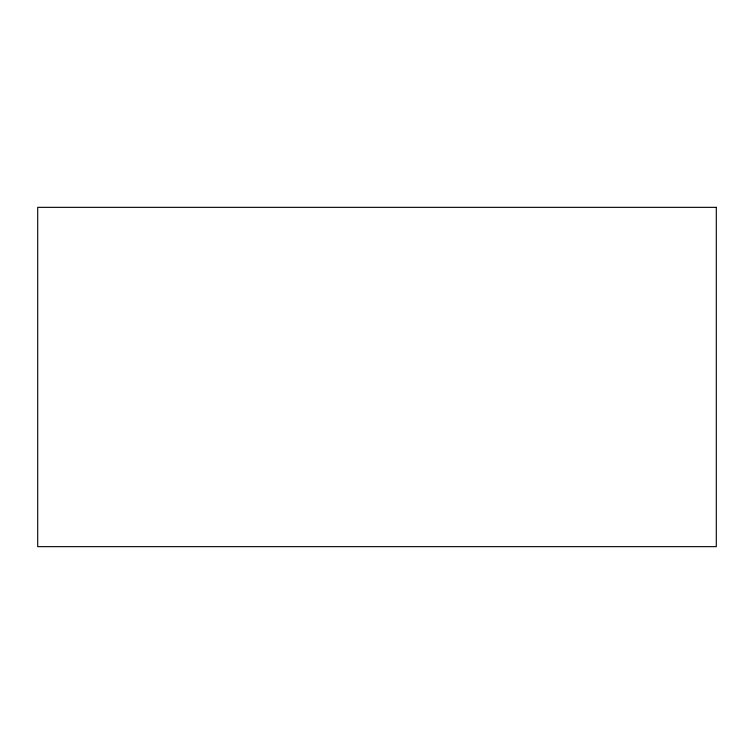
<?xml version="1.0" encoding="UTF-8"?>
<svg xmlns="http://www.w3.org/2000/svg" width="754" height="754" viewBox="0 0 754 754"><rect width="100%" height="100%" fill="white"/><g stroke="black" fill="none" stroke-linecap="round" stroke-linejoin="round"><path stroke-width="1.13" d="M716.3 207.35L37.7 207.35L37.7 546.65L716.3 546.65L716.3 207.35"/></g></svg>
